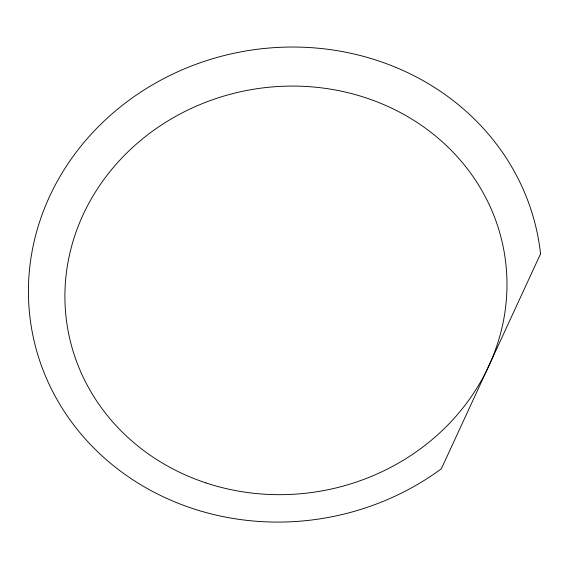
<?xml version="1.0" encoding="UTF-8"?>
<svg xmlns="http://www.w3.org/2000/svg" width="569" height="569" viewBox="0 0 569 569"><rect width="100%" height="100%" fill="white"/><g stroke="black" fill="none" stroke-linecap="round" stroke-linejoin="round"><path stroke-width="0.85" d="M540.55 253.831L441.345 468.785A257.33 236.868 -10.2 0 1 56.231 398.165A257.33 236.868 -10.2 0 1 212.927 58.65A257.33 236.868 -10.2 0 1 540.55 253.831M206.042 482.946A221.569 203.709 -10.2 0 0 504.369 253.177A221.569 203.709 -10.2 0 0 147.414 135.009A221.569 203.709 -10.2 0 0 206.042 482.946"/></g></svg>
